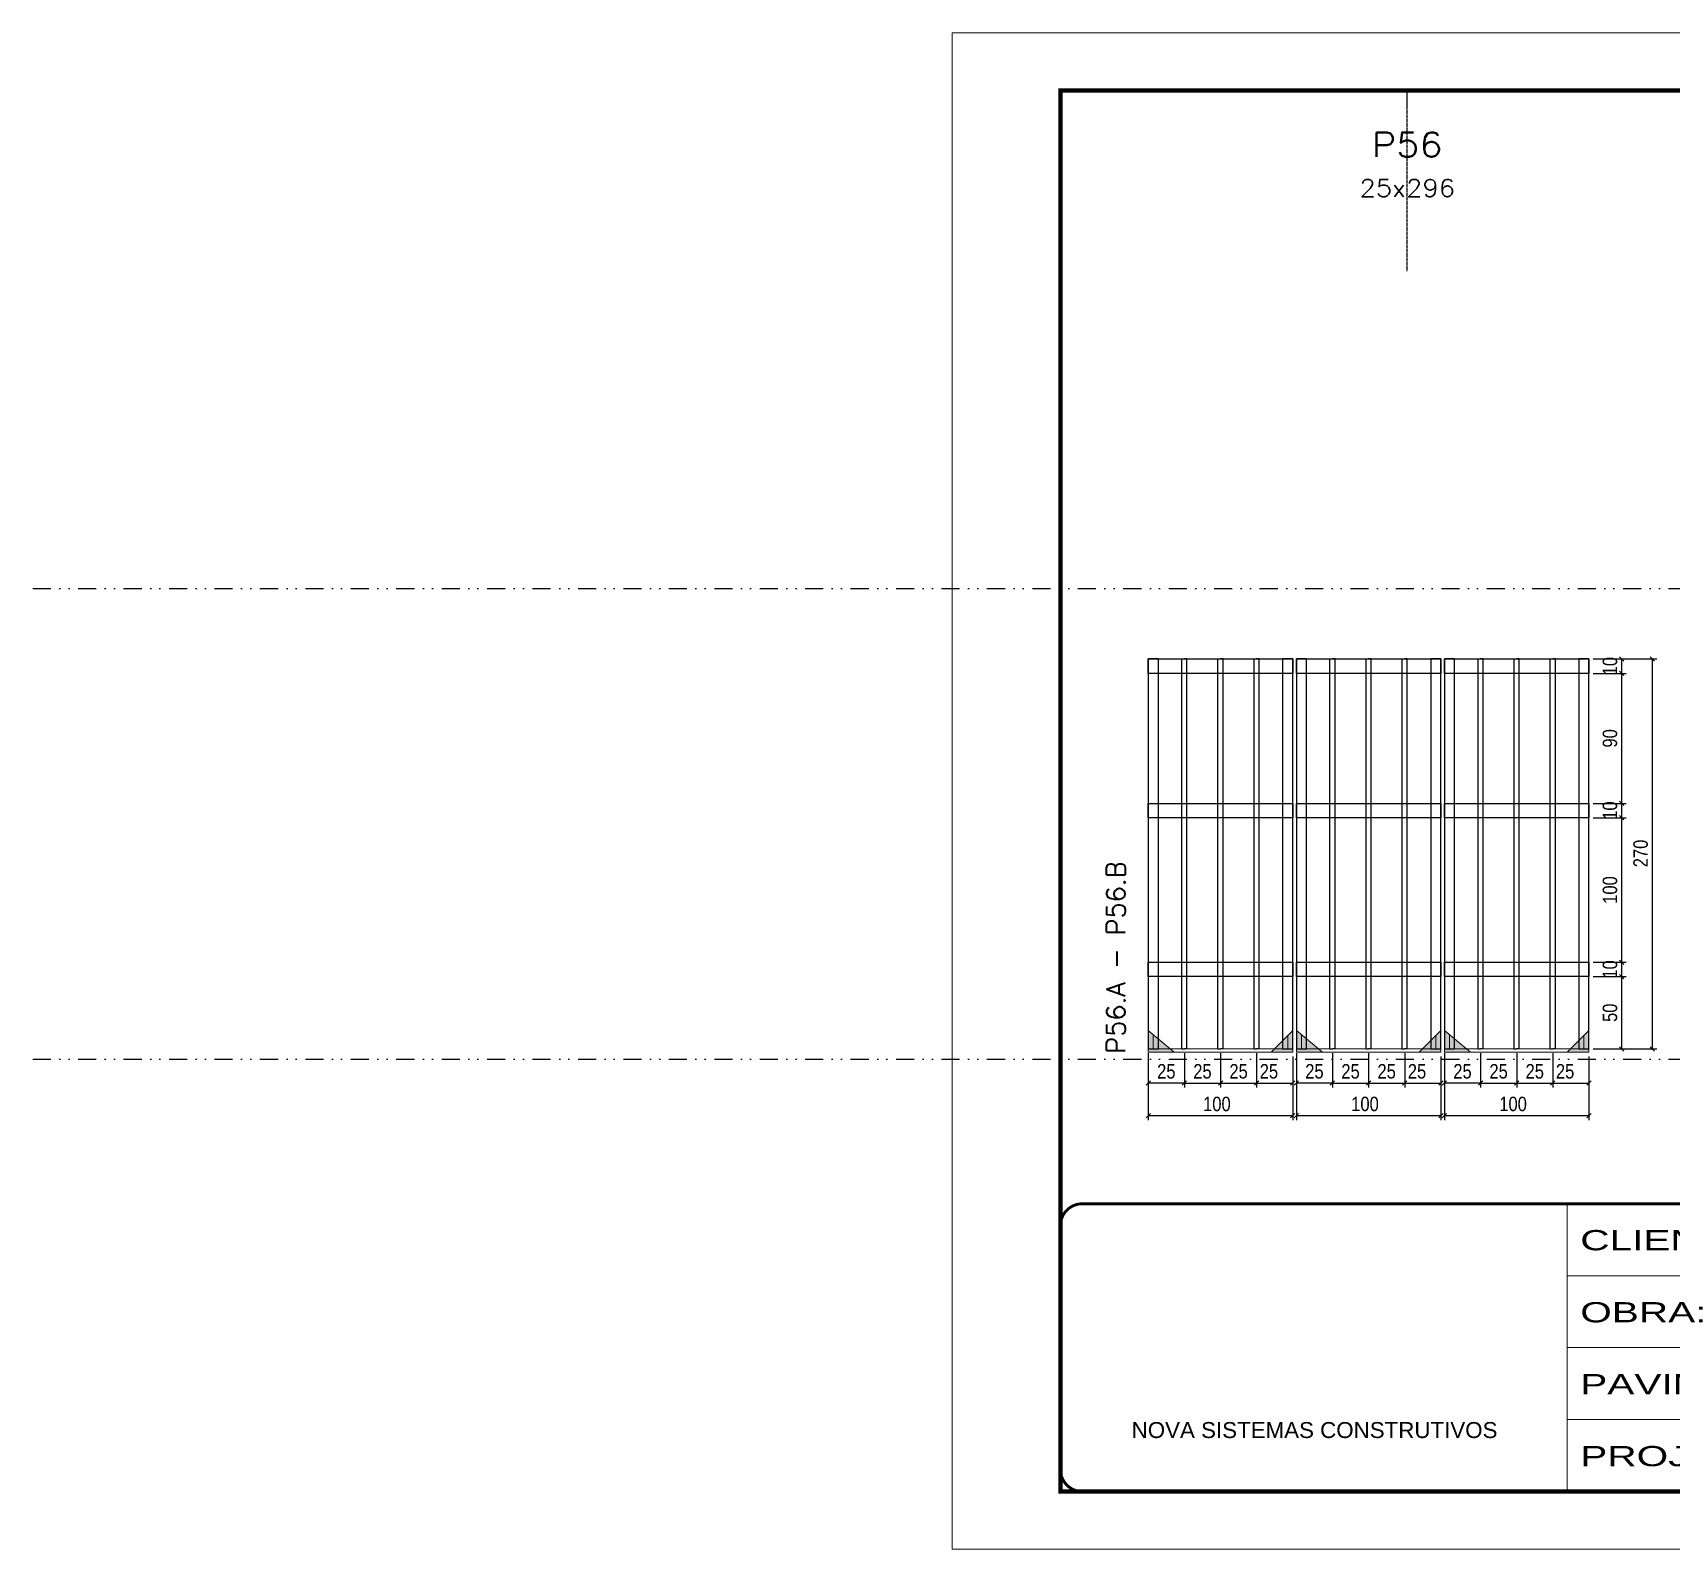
# Model space of a CAD drawing. Header units: millimetres. Extents: x 13777 to 27878, y -21631 to 6985.
# Drawn here: x 13777 to 14911, y -8997 to -7947 of the extents above; entities that cross this region are included whole.
import ezdxf
from ezdxf.enums import TextEntityAlignment as Align

# ---------------------------------------------------------------- set-up
doc = ezdxf.new("R2010")
doc.units = ezdxf.units.MM
for name, pattern in [('CONTINUO', [0]), ('DASHED', [0.75, 0.5, -0.25]), ('DIVIDE2', [0.625, 0.25, -0.125, 0, -0.125, 0, -0.125]), ('HIDDEN', [0.375, 0.25, -0.125])]:
    doc.linetypes.add(name, pattern=pattern)
for name, color, linetype in [('COTA', 241, 'Continuous'), ('Nível', 160, 'Continuous'), ('SARR_2.2x10', 60, 'Continuous'), ('SARR_3.5x7', 81, 'Continuous'), ('SARR_7x7', 40, 'Continuous'), ('Texto de Titulo', 7, 'Continuous'), ('Texto Qtd Sarr', 242, 'Continuous')]:
    doc.layers.add(name, color=color, linetype=linetype)
for name, color, linetype, lineweight in [('Folhas', 255, 'Continuous', 9), ('Madeira', 126, 'Continuous', 18), ('Sarr 2.2x7', 40, 'Continuous', 9), ('SARRAFO DE PRESSAO', 251, 'DASHED', 9), ('Texto Seção', 7, 'Continuous', 15)]:
    doc.layers.add(name, color=color, linetype=linetype, lineweight=lineweight)
doc.styles.add('ARIAL', font='arial.ttf')
doc.styles.add('COTA TECNICA', font='techl___.ttf', dxfattribs={"height": 10})
doc.styles.add('REGUA-120', font='ROMANS.shx', dxfattribs={"height": 15})
doc.styles.add('ROMANS', font='romans.shx')
doc.styles.add('Tecnologia', font='')
doc.styles.get('Tecnologia').set_extended_font_data('Forgotten Futurist')
doc.dimstyles.new('PAINEL', dxfattribs={"dimtxt": 10, "dimasz": 3, "dimexe": 3, "dimexo": 3, "dimgap": 3, "dimtad": 1, "dimdec": 1, "dimzin": 12, "dimdsep": 46, "dimtxsty": 'COTA TECNICA', "dimblk1": 'OBLIQUE', "dimblk2": 'OBLIQUE', "dimsah": 1, "dimcen": 0.9, "dimclrd": 4, "dimclre": 4, "dimclrt": 240, "dimadec": 1, "dimazin": 3, "dimtfac": 1, "dimtdec": 1, "dimtmove": 0, "dimatfit": 3, "dimfxl": 1, "dimtolj": 1, "dimtzin": 12, "dimarcsym": 0})

# ---------------------------------------------------------------- blocks, each defined once
blk = doc.blocks.new('9999999999')
at = {"color": 30, "linetype": 'CONTINUO'}
for p, q in [((98564.6, 34230.2), (98564.6, 34429.4)), ((98564.6, 34379.6), (99584, 34379.6)), ((98564.6, 34329.8), (99488, 34329.8)), ((99584, 34329.8), (99488, 34329.8)), ((99488, 34329.8), (99488, 34230.2)), ((98564.6, 34280), (99488, 34280))]:
    blk.add_line(p, q, dxfattribs=at)
at = {"color": 30, "linetype": 'CONTINUO', "const_width": 2}
blk.add_lwpolyline([(99584, 34230.2), (99584, 34414.4, 0.414214), (99569, 34429.4), (98229, 34429.4, 0.414214), (98214, 34414.4), (98214, 34245.2, 0.414214), (98229, 34230.2), (99584, 34230.2)], format="xyb", dxfattribs=at)
at = {"layer": 'Folhas'}
blk.add_lwpolyline([(98139, 34190.2), (99624, 34190.2), (99624, 35240.2), (98139, 35240.2)], close=True, dxfattribs=at)
at = {"layer": 'Folhas', "color": 30, "const_width": 3}
blk.add_lwpolyline([(98214, 34230.2), (99584, 34230.2), (99584, 35200.2), (98214, 35200.2)], close=True, dxfattribs=at)
at = {"color": 7, "linetype": 'Continuous', "ltscale": 5, "style": 'ARIAL'}
for s, height, p in [('SKR', 15.48, (98837.7, 34393.1)), ('LEAF LOEFGREN', 15.483, (98837.7, 34343.3)), ('4° SUBSOLO', 15.48, (98837.7, 34293.5)), ('NOVA SISTEMAS CONSTRUTIVOS', 11.059, (98263.2, 34267.2)), ('PILARES', 15.48, (98837.7, 34243.7))]:
    blk.add_text(s, height=height, dxfattribs=at).set_placement(p)
at = {"layer": 'Folhas', "color": 7, "style": 'Tecnologia', "width": 1.5}
for s, p in [('CLIENTE:', (98573.7, 34397.2)), ('OBRA:', (98573.7, 34347.3)), ('PAVIMENTO:', (98573.7, 34297.5)), ('PROJETO:', (98573.7, 34247.7))]:
    blk.add_text(s, height=14, dxfattribs=at).set_placement(p)
blk = doc.blocks.new('_Oblique')
at = {"color": 0, "linetype": 'ByBlock', "lineweight": -2}
blk.add_line((-0.5, -0.5), (0.5, 0.5), dxfattribs=at)
blk = doc.blocks.new('*D2195')
at = {"layer": 'COTA', "color": 4, "lineweight": -2, "transparency": 16777216}
for p, q in [((14754.2, -8668.5), (14754.2, -8699.6)), ((14854.2, -8668.5), (14854.2, -8699.6)), ((14854.2, -8696.6), (14754.2, -8696.6))]:
    blk.add_line(p, q, dxfattribs=at)
at = {"layer": 'Defpoints', "color": 0, "transparency": 16777216}
for p in [(14754.2, -8665.5), (14854.2, -8665.5), (14754.2, -8696.6)]:
    blk.add_point(p, dxfattribs=at)
at = {"layer": 'COTA', "color": 4, "lineweight": -2, "transparency": 16777216, "xscale": 3, "yscale": 3, "zscale": 3, "rotation": 180}
blk.add_blockref('_Oblique', (14754.2, -8696.6), dxfattribs=at)
at = {"layer": 'COTA', "color": 4, "lineweight": -2, "transparency": 16777216, "xscale": 3, "yscale": 3, "zscale": 3}
blk.add_blockref('_Oblique', (14854.2, -8696.6), dxfattribs=at)
at = {"layer": 'COTA', "color": 240, "transparency": 16777216, "insert": (14801.7, -8688.5), "char_height": 10, "attachment_point": 5, "style": 'COTA TECNICA'}
blk.add_mtext('\\A1;100', dxfattribs=at)
blk = doc.blocks.new('*D2196')
at = {"layer": 'COTA', "color": 4, "lineweight": -2, "transparency": 16777216}
for p, q in [((14754.2, -8653.3), (14754.2, -8677)), ((14779.2, -8653.3), (14779.2, -8677)), ((14779.2, -8674), (14754.2, -8674))]:
    blk.add_line(p, q, dxfattribs=at)
at = {"layer": 'Defpoints', "color": 0, "transparency": 16777216}
for p in [(14754.2, -8650.3), (14779.2, -8650.3), (14754.2, -8674)]:
    blk.add_point(p, dxfattribs=at)
at = {"layer": 'COTA', "color": 4, "lineweight": -2, "transparency": 16777216, "xscale": 3, "yscale": 3, "zscale": 3, "rotation": 180}
blk.add_blockref('_Oblique', (14754.2, -8674), dxfattribs=at)
at = {"layer": 'COTA', "color": 4, "lineweight": -2, "transparency": 16777216, "xscale": 3, "yscale": 3, "zscale": 3}
blk.add_blockref('_Oblique', (14779.2, -8674), dxfattribs=at)
at = {"layer": 'COTA', "color": 240, "transparency": 16777216, "insert": (14766.7, -8665.9), "char_height": 10, "attachment_point": 5, "style": 'COTA TECNICA'}
blk.add_mtext('\\A1;25', dxfattribs=at)
blk = doc.blocks.new('*D2197')
at = {"layer": 'COTA', "color": 4, "lineweight": -2, "transparency": 16777216}
for p, q in [((14829.2, -8653.3), (14829.2, -8677)), ((14854.2, -8655.5), (14854.2, -8677)), ((14829.2, -8674), (14854.2, -8674))]:
    blk.add_line(p, q, dxfattribs=at)
at = {"layer": 'Defpoints', "color": 0, "transparency": 16777216}
for p in [(14829.2, -8650.3), (14854.2, -8652.5), (14854.2, -8674)]:
    blk.add_point(p, dxfattribs=at)
at = {"layer": 'COTA', "color": 4, "lineweight": -2, "transparency": 16777216, "xscale": 3, "yscale": 3, "zscale": 3, "rotation": 180}
blk.add_blockref('_Oblique', (14829.2, -8674), dxfattribs=at)
at = {"layer": 'COTA', "color": 4, "lineweight": -2, "transparency": 16777216, "xscale": 3, "yscale": 3, "zscale": 3}
blk.add_blockref('_Oblique', (14854.2, -8674), dxfattribs=at)
at = {"layer": 'COTA', "color": 240, "transparency": 16777216, "insert": (14837.7, -8665.9), "char_height": 10, "attachment_point": 5, "style": 'COTA TECNICA'}
blk.add_mtext('\\A1;25', dxfattribs=at)
blk = doc.blocks.new('*D2198')
at = {"layer": 'COTA', "color": 4, "lineweight": -2, "transparency": 16777216}
for p, q in [((14779.2, -8653.3), (14779.2, -8677)), ((14804.2, -8653.3), (14804.2, -8677)), ((14779.2, -8674), (14804.2, -8674))]:
    blk.add_line(p, q, dxfattribs=at)
at = {"layer": 'Defpoints', "color": 0, "transparency": 16777216}
for p in [(14779.2, -8650.3), (14804.2, -8650.3), (14804.2, -8674)]:
    blk.add_point(p, dxfattribs=at)
at = {"layer": 'COTA', "color": 4, "lineweight": -2, "transparency": 16777216, "xscale": 3, "yscale": 3, "zscale": 3, "rotation": 180}
blk.add_blockref('_Oblique', (14779.2, -8674), dxfattribs=at)
at = {"layer": 'COTA', "color": 4, "lineweight": -2, "transparency": 16777216, "xscale": 3, "yscale": 3, "zscale": 3}
blk.add_blockref('_Oblique', (14804.2, -8674), dxfattribs=at)
at = {"layer": 'COTA', "color": 240, "transparency": 16777216, "insert": (14791.7, -8665.9), "char_height": 10, "attachment_point": 5, "style": 'COTA TECNICA'}
blk.add_mtext('\\A1;25', dxfattribs=at)
blk = doc.blocks.new('*D2199')
at = {"layer": 'COTA', "color": 4, "lineweight": -2, "transparency": 16777216}
for p, q in [((14857.2, -8600.3), (14879.9, -8600.3)), ((14876.9, -8650.3), (14876.9, -8600.3)), ((14857.2, -8650.3), (14879.9, -8650.3))]:
    blk.add_line(p, q, dxfattribs=at)
at = {"layer": 'Defpoints', "color": 0, "transparency": 16777216}
for p in [(14854.2, -8600.3), (14876.9, -8600.3), (14854.2, -8650.3)]:
    blk.add_point(p, dxfattribs=at)
at = {"layer": 'COTA', "color": 4, "lineweight": -2, "transparency": 16777216, "xscale": 3, "yscale": 3, "zscale": 3}
for p, rotation in [((14876.9, -8600.3), 90), ((14876.9, -8650.3), 270)]:
    blk.add_blockref('_Oblique', p, dxfattribs=dict(at, rotation=rotation))
at = {"layer": 'COTA', "color": 240, "transparency": 16777216, "insert": (14868.8, -8625.3), "char_height": 10, "attachment_point": 5, "rotation": 90, "style": 'COTA TECNICA'}
blk.add_mtext('\\A1;50', dxfattribs=at)
blk = doc.blocks.new('*D2200')
at = {"layer": 'COTA', "color": 4, "lineweight": -2, "transparency": 16777216}
for p, q in [((14804.2, -8653.3), (14804.2, -8677)), ((14829.2, -8653.3), (14829.2, -8677)), ((14804.2, -8674), (14829.2, -8674))]:
    blk.add_line(p, q, dxfattribs=at)
at = {"layer": 'Defpoints', "color": 0, "transparency": 16777216}
for p in [(14804.2, -8650.3), (14829.2, -8650.3), (14829.2, -8674)]:
    blk.add_point(p, dxfattribs=at)
at = {"layer": 'COTA', "color": 4, "lineweight": -2, "transparency": 16777216, "xscale": 3, "yscale": 3, "zscale": 3, "rotation": 180}
blk.add_blockref('_Oblique', (14804.2, -8674), dxfattribs=at)
at = {"layer": 'COTA', "color": 4, "lineweight": -2, "transparency": 16777216, "xscale": 3, "yscale": 3, "zscale": 3}
blk.add_blockref('_Oblique', (14829.2, -8674), dxfattribs=at)
at = {"layer": 'COTA', "color": 240, "transparency": 16777216, "insert": (14816.7, -8665.9), "char_height": 10, "attachment_point": 5, "style": 'COTA TECNICA'}
blk.add_mtext('\\A1;25', dxfattribs=at)
blk = doc.blocks.new('*D2201')
at = {"layer": 'COTA', "color": 4, "lineweight": -2, "transparency": 16777216}
for p, q in [((14857.2, -8590.3), (14879.9, -8590.3)), ((14876.9, -8600.3), (14876.9, -8590.3)), ((14857.2, -8600.3), (14879.9, -8600.3))]:
    blk.add_line(p, q, dxfattribs=at)
at = {"layer": 'Defpoints', "color": 0, "transparency": 16777216}
for p in [(14854.2, -8590.3), (14876.9, -8590.3), (14854.2, -8600.3)]:
    blk.add_point(p, dxfattribs=at)
at = {"layer": 'COTA', "color": 4, "lineweight": -2, "transparency": 16777216, "xscale": 3, "yscale": 3, "zscale": 3}
for p, rotation in [((14876.9, -8590.3), 90), ((14876.9, -8600.3), 270)]:
    blk.add_blockref('_Oblique', p, dxfattribs=dict(at, rotation=rotation))
at = {"layer": 'COTA', "color": 240, "transparency": 16777216, "insert": (14868.8, -8595.3), "char_height": 10, "attachment_point": 5, "rotation": 90, "style": 'COTA TECNICA'}
blk.add_mtext('\\A1;10', dxfattribs=at)
blk = doc.blocks.new('*D2202')
at = {"layer": 'COTA', "color": 4, "lineweight": -2, "transparency": 16777216}
for p, q in [((14857.2, -8490.3), (14879.9, -8490.3)), ((14876.9, -8590.3), (14876.9, -8490.3)), ((14857.2, -8590.3), (14879.9, -8590.3))]:
    blk.add_line(p, q, dxfattribs=at)
at = {"layer": 'Defpoints', "color": 0, "transparency": 16777216}
for p in [(14854.2, -8490.3), (14876.9, -8490.3), (14854.2, -8590.3)]:
    blk.add_point(p, dxfattribs=at)
at = {"layer": 'COTA', "color": 4, "lineweight": -2, "transparency": 16777216, "xscale": 3, "yscale": 3, "zscale": 3}
for p, rotation in [((14876.9, -8490.3), 90), ((14876.9, -8590.3), 270)]:
    blk.add_blockref('_Oblique', p, dxfattribs=dict(at, rotation=rotation))
at = {"layer": 'COTA', "color": 240, "transparency": 16777216, "insert": (14868.8, -8540.3), "char_height": 10, "attachment_point": 5, "rotation": 90, "style": 'COTA TECNICA'}
blk.add_mtext('\\A1;100', dxfattribs=at)
blk = doc.blocks.new('*D2203')
at = {"layer": 'COTA', "color": 4, "lineweight": -2, "transparency": 16777216}
for p, q in [((14857.2, -8480.3), (14879.9, -8480.3)), ((14876.9, -8490.3), (14876.9, -8480.3)), ((14857.2, -8490.3), (14879.9, -8490.3))]:
    blk.add_line(p, q, dxfattribs=at)
at = {"layer": 'Defpoints', "color": 0, "transparency": 16777216}
for p in [(14854.2, -8480.3), (14876.9, -8480.3), (14854.2, -8490.3)]:
    blk.add_point(p, dxfattribs=at)
at = {"layer": 'COTA', "color": 4, "lineweight": -2, "transparency": 16777216, "xscale": 3, "yscale": 3, "zscale": 3}
for p, rotation in [((14876.9, -8480.3), 90), ((14876.9, -8490.3), 270)]:
    blk.add_blockref('_Oblique', p, dxfattribs=dict(at, rotation=rotation))
at = {"layer": 'COTA', "color": 240, "transparency": 16777216, "insert": (14868.8, -8485.3), "char_height": 10, "attachment_point": 5, "rotation": 90, "style": 'COTA TECNICA'}
blk.add_mtext('\\A1;10', dxfattribs=at)
blk = doc.blocks.new('*D2204')
at = {"layer": 'COTA', "color": 4, "lineweight": -2, "transparency": 16777216}
for p, q in [((14857.2, -8390.3), (14879.9, -8390.3)), ((14876.9, -8480.3), (14876.9, -8390.3)), ((14857.2, -8480.3), (14879.9, -8480.3))]:
    blk.add_line(p, q, dxfattribs=at)
at = {"layer": 'Defpoints', "color": 0, "transparency": 16777216}
for p in [(14854.2, -8390.3), (14876.9, -8390.3), (14854.2, -8480.3)]:
    blk.add_point(p, dxfattribs=at)
at = {"layer": 'COTA', "color": 4, "lineweight": -2, "transparency": 16777216, "xscale": 3, "yscale": 3, "zscale": 3}
for p, rotation in [((14876.9, -8390.3), 90), ((14876.9, -8480.3), 270)]:
    blk.add_blockref('_Oblique', p, dxfattribs=dict(at, rotation=rotation))
at = {"layer": 'COTA', "color": 240, "transparency": 16777216, "insert": (14868.8, -8435.3), "char_height": 10, "attachment_point": 5, "rotation": 90, "style": 'COTA TECNICA'}
blk.add_mtext('\\A1;90', dxfattribs=at)
blk = doc.blocks.new('*D2205')
at = {"layer": 'COTA', "color": 4, "lineweight": -2, "transparency": 16777216}
for p, q in [((14857.2, -8380.3), (14879.9, -8380.3)), ((14876.9, -8390.3), (14876.9, -8380.3)), ((14857.2, -8390.3), (14879.9, -8390.3))]:
    blk.add_line(p, q, dxfattribs=at)
at = {"layer": 'Defpoints', "color": 0, "transparency": 16777216}
for p in [(14854.2, -8380.3), (14876.9, -8380.3), (14854.2, -8390.3)]:
    blk.add_point(p, dxfattribs=at)
at = {"layer": 'COTA', "color": 4, "lineweight": -2, "transparency": 16777216, "xscale": 3, "yscale": 3, "zscale": 3}
for p, rotation in [((14876.9, -8380.3), 90), ((14876.9, -8390.3), 270)]:
    blk.add_blockref('_Oblique', p, dxfattribs=dict(at, rotation=rotation))
at = {"layer": 'COTA', "color": 240, "transparency": 16777216, "insert": (14868.8, -8385.3), "char_height": 10, "attachment_point": 5, "rotation": 90, "style": 'COTA TECNICA'}
blk.add_mtext('\\A1;10', dxfattribs=at)
blk = doc.blocks.new('*D2206')
at = {"layer": 'COTA', "color": 4, "lineweight": -2, "transparency": 16777216}
for p, q in [((14857.2, -8380.3), (14901.1, -8380.3)), ((14898.1, -8650.3), (14898.1, -8380.3)), ((14857.2, -8650.3), (14901.1, -8650.3))]:
    blk.add_line(p, q, dxfattribs=at)
at = {"layer": 'Defpoints', "color": 0, "transparency": 16777216}
for p in [(14854.2, -8380.3), (14898.1, -8380.3), (14854.2, -8650.3)]:
    blk.add_point(p, dxfattribs=at)
at = {"layer": 'COTA', "color": 4, "lineweight": -2, "transparency": 16777216, "xscale": 3, "yscale": 3, "zscale": 3}
for p, rotation in [((14898.1, -8380.3), 90), ((14898.1, -8650.3), 270)]:
    blk.add_blockref('_Oblique', p, dxfattribs=dict(at, rotation=rotation))
at = {"layer": 'COTA', "color": 240, "transparency": 16777216, "insert": (14890, -8515), "char_height": 10, "attachment_point": 5, "rotation": 90, "style": 'COTA TECNICA'}
blk.add_mtext('\\A1;270', dxfattribs=at)
blk = doc.blocks.new('*D2207')
at = {"layer": 'COTA', "color": 4, "lineweight": -2, "transparency": 16777216}
for p, q in [((14651.7, -8668.5), (14651.7, -8699.6)), ((14751.7, -8668.5), (14751.7, -8699.6)), ((14751.7, -8696.6), (14651.7, -8696.6))]:
    blk.add_line(p, q, dxfattribs=at)
at = {"layer": 'Defpoints', "color": 0, "transparency": 16777216}
for p in [(14651.7, -8665.5), (14751.7, -8665.5), (14651.7, -8696.6)]:
    blk.add_point(p, dxfattribs=at)
at = {"layer": 'COTA', "color": 4, "lineweight": -2, "transparency": 16777216, "xscale": 3, "yscale": 3, "zscale": 3, "rotation": 180}
blk.add_blockref('_Oblique', (14651.7, -8696.6), dxfattribs=at)
at = {"layer": 'COTA', "color": 4, "lineweight": -2, "transparency": 16777216, "xscale": 3, "yscale": 3, "zscale": 3}
blk.add_blockref('_Oblique', (14751.7, -8696.6), dxfattribs=at)
at = {"layer": 'COTA', "color": 240, "transparency": 16777216, "insert": (14699.2, -8688.5), "char_height": 10, "attachment_point": 5, "style": 'COTA TECNICA'}
blk.add_mtext('\\A1;100', dxfattribs=at)
blk = doc.blocks.new('*D2208')
at = {"layer": 'COTA', "color": 4, "lineweight": -2, "transparency": 16777216}
for p, q in [((14651.7, -8653.3), (14651.7, -8677)), ((14676.7, -8653.3), (14676.7, -8677)), ((14676.7, -8674), (14651.7, -8674))]:
    blk.add_line(p, q, dxfattribs=at)
at = {"layer": 'Defpoints', "color": 0, "transparency": 16777216}
for p in [(14651.7, -8650.3), (14676.7, -8650.3), (14651.7, -8674)]:
    blk.add_point(p, dxfattribs=at)
at = {"layer": 'COTA', "color": 4, "lineweight": -2, "transparency": 16777216, "xscale": 3, "yscale": 3, "zscale": 3, "rotation": 180}
blk.add_blockref('_Oblique', (14651.7, -8674), dxfattribs=at)
at = {"layer": 'COTA', "color": 4, "lineweight": -2, "transparency": 16777216, "xscale": 3, "yscale": 3, "zscale": 3}
blk.add_blockref('_Oblique', (14676.7, -8674), dxfattribs=at)
at = {"layer": 'COTA', "color": 240, "transparency": 16777216, "insert": (14664.2, -8665.9), "char_height": 10, "attachment_point": 5, "style": 'COTA TECNICA'}
blk.add_mtext('\\A1;25', dxfattribs=at)
blk = doc.blocks.new('*D2209')
at = {"layer": 'COTA', "color": 4, "lineweight": -2, "transparency": 16777216}
for p, q in [((14726.7, -8653.3), (14726.7, -8677)), ((14751.7, -8655.5), (14751.7, -8677)), ((14726.7, -8674), (14751.7, -8674))]:
    blk.add_line(p, q, dxfattribs=at)
at = {"layer": 'Defpoints', "color": 0, "transparency": 16777216}
for p in [(14726.7, -8650.3), (14751.7, -8652.5), (14751.7, -8674)]:
    blk.add_point(p, dxfattribs=at)
at = {"layer": 'COTA', "color": 4, "lineweight": -2, "transparency": 16777216, "xscale": 3, "yscale": 3, "zscale": 3, "rotation": 180}
blk.add_blockref('_Oblique', (14726.7, -8674), dxfattribs=at)
at = {"layer": 'COTA', "color": 4, "lineweight": -2, "transparency": 16777216, "xscale": 3, "yscale": 3, "zscale": 3}
blk.add_blockref('_Oblique', (14751.7, -8674), dxfattribs=at)
at = {"layer": 'COTA', "color": 240, "transparency": 16777216, "insert": (14735.2, -8665.9), "char_height": 10, "attachment_point": 5, "style": 'COTA TECNICA'}
blk.add_mtext('\\A1;25', dxfattribs=at)
blk = doc.blocks.new('*D2210')
at = {"layer": 'COTA', "color": 4, "lineweight": -2, "transparency": 16777216}
for p, q in [((14676.7, -8653.3), (14676.7, -8677)), ((14701.7, -8653.3), (14701.7, -8677)), ((14676.7, -8674), (14701.7, -8674))]:
    blk.add_line(p, q, dxfattribs=at)
at = {"layer": 'Defpoints', "color": 0, "transparency": 16777216}
for p in [(14676.7, -8650.3), (14701.7, -8650.3), (14701.7, -8674)]:
    blk.add_point(p, dxfattribs=at)
at = {"layer": 'COTA', "color": 4, "lineweight": -2, "transparency": 16777216, "xscale": 3, "yscale": 3, "zscale": 3, "rotation": 180}
blk.add_blockref('_Oblique', (14676.7, -8674), dxfattribs=at)
at = {"layer": 'COTA', "color": 4, "lineweight": -2, "transparency": 16777216, "xscale": 3, "yscale": 3, "zscale": 3}
blk.add_blockref('_Oblique', (14701.7, -8674), dxfattribs=at)
at = {"layer": 'COTA', "color": 240, "transparency": 16777216, "insert": (14689.2, -8665.9), "char_height": 10, "attachment_point": 5, "style": 'COTA TECNICA'}
blk.add_mtext('\\A1;25', dxfattribs=at)
blk = doc.blocks.new('*D2211')
at = {"layer": 'COTA', "color": 4, "lineweight": -2, "transparency": 16777216}
for p, q in [((14701.7, -8653.3), (14701.7, -8677)), ((14726.7, -8653.3), (14726.7, -8677)), ((14701.7, -8674), (14726.7, -8674))]:
    blk.add_line(p, q, dxfattribs=at)
at = {"layer": 'Defpoints', "color": 0, "transparency": 16777216}
for p in [(14701.7, -8650.3), (14726.7, -8650.3), (14726.7, -8674)]:
    blk.add_point(p, dxfattribs=at)
at = {"layer": 'COTA', "color": 4, "lineweight": -2, "transparency": 16777216, "xscale": 3, "yscale": 3, "zscale": 3, "rotation": 180}
blk.add_blockref('_Oblique', (14701.7, -8674), dxfattribs=at)
at = {"layer": 'COTA', "color": 4, "lineweight": -2, "transparency": 16777216, "xscale": 3, "yscale": 3, "zscale": 3}
blk.add_blockref('_Oblique', (14726.7, -8674), dxfattribs=at)
at = {"layer": 'COTA', "color": 240, "transparency": 16777216, "insert": (14714.2, -8665.9), "char_height": 10, "attachment_point": 5, "style": 'COTA TECNICA'}
blk.add_mtext('\\A1;25', dxfattribs=at)
blk = doc.blocks.new('*D2212')
at = {"layer": 'COTA', "color": 4, "lineweight": -2, "transparency": 16777216}
for p, q in [((14549.2, -8668.5), (14549.2, -8699.6)), ((14649.2, -8668.5), (14649.2, -8699.6)), ((14649.2, -8696.6), (14549.2, -8696.6))]:
    blk.add_line(p, q, dxfattribs=at)
at = {"layer": 'Defpoints', "color": 0, "transparency": 16777216}
for p in [(14549.2, -8665.5), (14649.2, -8665.5), (14549.2, -8696.6)]:
    blk.add_point(p, dxfattribs=at)
at = {"layer": 'COTA', "color": 4, "lineweight": -2, "transparency": 16777216, "xscale": 3, "yscale": 3, "zscale": 3, "rotation": 180}
blk.add_blockref('_Oblique', (14549.2, -8696.6), dxfattribs=at)
at = {"layer": 'COTA', "color": 4, "lineweight": -2, "transparency": 16777216, "xscale": 3, "yscale": 3, "zscale": 3}
blk.add_blockref('_Oblique', (14649.2, -8696.6), dxfattribs=at)
at = {"layer": 'COTA', "color": 240, "transparency": 16777216, "insert": (14596.7, -8688.5), "char_height": 10, "attachment_point": 5, "style": 'COTA TECNICA'}
blk.add_mtext('\\A1;100', dxfattribs=at)
blk = doc.blocks.new('*D2213')
at = {"layer": 'COTA', "color": 4, "lineweight": -2, "transparency": 16777216}
for p, q in [((14549.2, -8653.3), (14549.2, -8677)), ((14574.2, -8653.3), (14574.2, -8677)), ((14574.2, -8674), (14549.2, -8674))]:
    blk.add_line(p, q, dxfattribs=at)
at = {"layer": 'Defpoints', "color": 0, "transparency": 16777216}
for p in [(14549.2, -8650.3), (14574.2, -8650.3), (14549.2, -8674)]:
    blk.add_point(p, dxfattribs=at)
at = {"layer": 'COTA', "color": 4, "lineweight": -2, "transparency": 16777216, "xscale": 3, "yscale": 3, "zscale": 3, "rotation": 180}
blk.add_blockref('_Oblique', (14549.2, -8674), dxfattribs=at)
at = {"layer": 'COTA', "color": 4, "lineweight": -2, "transparency": 16777216, "xscale": 3, "yscale": 3, "zscale": 3}
blk.add_blockref('_Oblique', (14574.2, -8674), dxfattribs=at)
at = {"layer": 'COTA', "color": 240, "transparency": 16777216, "insert": (14561.7, -8665.9), "char_height": 10, "attachment_point": 5, "style": 'COTA TECNICA'}
blk.add_mtext('\\A1;25', dxfattribs=at)
blk = doc.blocks.new('*D2214')
at = {"layer": 'COTA', "color": 4, "lineweight": -2, "transparency": 16777216}
for p, q in [((14624.2, -8653.3), (14624.2, -8677)), ((14649.2, -8655.5), (14649.2, -8677)), ((14624.2, -8674), (14649.2, -8674))]:
    blk.add_line(p, q, dxfattribs=at)
at = {"layer": 'Defpoints', "color": 0, "transparency": 16777216}
for p in [(14624.2, -8650.3), (14649.2, -8652.5), (14649.2, -8674)]:
    blk.add_point(p, dxfattribs=at)
at = {"layer": 'COTA', "color": 4, "lineweight": -2, "transparency": 16777216, "xscale": 3, "yscale": 3, "zscale": 3, "rotation": 180}
blk.add_blockref('_Oblique', (14624.2, -8674), dxfattribs=at)
at = {"layer": 'COTA', "color": 4, "lineweight": -2, "transparency": 16777216, "xscale": 3, "yscale": 3, "zscale": 3}
blk.add_blockref('_Oblique', (14649.2, -8674), dxfattribs=at)
at = {"layer": 'COTA', "color": 240, "transparency": 16777216, "insert": (14632.7, -8665.9), "char_height": 10, "attachment_point": 5, "style": 'COTA TECNICA'}
blk.add_mtext('\\A1;25', dxfattribs=at)
blk = doc.blocks.new('*D2215')
at = {"layer": 'COTA', "color": 4, "lineweight": -2, "transparency": 16777216}
for p, q in [((14574.2, -8653.3), (14574.2, -8677)), ((14599.2, -8653.3), (14599.2, -8677)), ((14574.2, -8674), (14599.2, -8674))]:
    blk.add_line(p, q, dxfattribs=at)
at = {"layer": 'Defpoints', "color": 0, "transparency": 16777216}
for p in [(14574.2, -8650.3), (14599.2, -8650.3), (14599.2, -8674)]:
    blk.add_point(p, dxfattribs=at)
at = {"layer": 'COTA', "color": 4, "lineweight": -2, "transparency": 16777216, "xscale": 3, "yscale": 3, "zscale": 3, "rotation": 180}
blk.add_blockref('_Oblique', (14574.2, -8674), dxfattribs=at)
at = {"layer": 'COTA', "color": 4, "lineweight": -2, "transparency": 16777216, "xscale": 3, "yscale": 3, "zscale": 3}
blk.add_blockref('_Oblique', (14599.2, -8674), dxfattribs=at)
at = {"layer": 'COTA', "color": 240, "transparency": 16777216, "insert": (14586.7, -8665.9), "char_height": 10, "attachment_point": 5, "style": 'COTA TECNICA'}
blk.add_mtext('\\A1;25', dxfattribs=at)
blk = doc.blocks.new('*D2216')
at = {"layer": 'COTA', "color": 4, "lineweight": -2, "transparency": 16777216}
for p, q in [((14599.2, -8653.3), (14599.2, -8677)), ((14624.2, -8653.3), (14624.2, -8677)), ((14599.2, -8674), (14624.2, -8674))]:
    blk.add_line(p, q, dxfattribs=at)
at = {"layer": 'Defpoints', "color": 0, "transparency": 16777216}
for p in [(14599.2, -8650.3), (14624.2, -8650.3), (14624.2, -8674)]:
    blk.add_point(p, dxfattribs=at)
at = {"layer": 'COTA', "color": 4, "lineweight": -2, "transparency": 16777216, "xscale": 3, "yscale": 3, "zscale": 3, "rotation": 180}
blk.add_blockref('_Oblique', (14599.2, -8674), dxfattribs=at)
at = {"layer": 'COTA', "color": 4, "lineweight": -2, "transparency": 16777216, "xscale": 3, "yscale": 3, "zscale": 3}
blk.add_blockref('_Oblique', (14624.2, -8674), dxfattribs=at)
at = {"layer": 'COTA', "color": 240, "transparency": 16777216, "insert": (14611.7, -8665.9), "char_height": 10, "attachment_point": 5, "style": 'COTA TECNICA'}
blk.add_mtext('\\A1;25', dxfattribs=at)
blk = doc.blocks.new('titulo1')
at = {"layer": 'Defpoints', "color": 252, "linetype": 'HIDDEN', "ltscale": 2}
blk.add_line((0, 0), (0, 125), dxfattribs=at)
at = {"layer": 'Defpoints', "style": 'ROMANS', "oblique": 15}
blk.add_attdef('FOLHA', text='', height=10, dxfattribs=at).set_placement((0, 15.6), align=Align.MIDDLE_CENTER)
at = {"layer": 'Texto Qtd Sarr', "color": 3, "style": 'ROMANS', "oblique": 15}
for tag, height, p in [('TITULO', 17, (0, 71.4)), ('SEÇÃO', 12, (0, 41.5))]:
    blk.add_attdef(tag, text='', height=height, dxfattribs=at).set_placement(p, align=Align.MIDDLE_CENTER)

msp = doc.modelspace()

# ---------------------------------------------------------------- hatches: boundary and pattern name
at = {"layer": 'Madeira'}
h = msp.add_hatch(color=252, dxfattribs=at)
h.dxf.hatch_style = 2
h.paths.add_polyline_path([(14549.2, -8637.47), (14549.2, -8652.47), (14567.2, -8652.47)])
h = msp.add_hatch(color=252, dxfattribs=at)
h.dxf.hatch_style = 2
h.paths.add_polyline_path([(14649.2, -8637.47), (14649.2, -8652.47), (14634.2, -8652.47)])
h = msp.add_hatch(color=252, dxfattribs=at)
h.dxf.hatch_style = 2
h.paths.add_polyline_path([(14651.7, -8637.47), (14651.7, -8652.47), (14669.7, -8652.47)])
h = msp.add_hatch(color=252, dxfattribs=at)
h.dxf.hatch_style = 2
h.paths.add_polyline_path([(14751.7, -8637.47), (14751.7, -8652.47), (14736.7, -8652.47)])
h = msp.add_hatch(color=252, dxfattribs=at)
h.dxf.hatch_style = 2
h.paths.add_polyline_path([(14754.2, -8637.47), (14754.2, -8652.47), (14772.2, -8652.47)])
h = msp.add_hatch(color=252, dxfattribs=at)
h.dxf.hatch_style = 2
h.paths.add_polyline_path([(14854.2, -8637.47), (14854.2, -8652.47), (14839.2, -8652.47)])

# ---------------------------------------------------------------- linework, layer by layer
at = {"layer": 'Madeira', "color": 1, "linetype": 'HIDDEN'}
for p, q in [((14552.7, -8640.97), (14552.7, -8650.27)), ((14552.7, -8640.97), (14552.7, -8650.27)), ((14645.7, -8640.97), (14645.7, -8650.27)), ((14645.7, -8640.97), (14645.7, -8650.27)), ((14655.2, -8640.97), (14655.2, -8650.27)), ((14655.2, -8640.97), (14655.2, -8650.27)), ((14748.2, -8640.97), (14748.2, -8650.27)), ((14748.2, -8640.97), (14748.2, -8650.27)), ((14757.7, -8640.97), (14757.7, -8650.27)), ((14757.7, -8640.97), (14757.7, -8650.27)), ((14850.7, -8640.97), (14850.7, -8650.27)), ((14850.7, -8640.97), (14850.7, -8650.27)), ((14559.04, -8650.27), (14549.2, -8650.27)), ((14559.04, -8650.27), (14549.2, -8650.27)), ((14565, -8650.27), (14549.2, -8650.27)), ((14556.2, -8644.47), (14556.2, -8650.27)), ((14636.4, -8650.27), (14649.2, -8650.27)), ((14639.37, -8650.27), (14649.2, -8650.27)), ((14639.37, -8650.27), (14649.2, -8650.27)), ((14661.54, -8650.27), (14651.7, -8650.27)), ((14661.54, -8650.27), (14651.7, -8650.27)), ((14667.5, -8650.27), (14651.7, -8650.27)), ((14658.7, -8644.47), (14658.7, -8650.27)), ((14738.9, -8650.27), (14751.7, -8650.27)), ((14741.87, -8650.27), (14751.7, -8650.27)), ((14741.87, -8650.27), (14751.7, -8650.27)), ((14764.04, -8650.27), (14754.2, -8650.27)), ((14764.04, -8650.27), (14754.2, -8650.27)), ((14770, -8650.27), (14754.2, -8650.27)), ((14761.2, -8644.47), (14761.2, -8650.27)), ((14841.4, -8650.27), (14854.2, -8650.27)), ((14844.37, -8650.27), (14854.2, -8650.27)), ((14844.37, -8650.27), (14854.2, -8650.27))]:
    msp.add_line(p, q, dxfattribs=at)
at = {"layer": 'Madeira'}
for p, q in [((14549.2, -8650.27), (14549.2, -8652.47)), ((14549.2, -8650.27), (14549.2, -8652.47)), ((14549.2, -8650.27), (14549.2, -8652.47)), ((14651.7, -8650.27), (14651.7, -8652.47)), ((14651.7, -8650.27), (14651.7, -8652.47)), ((14651.7, -8650.27), (14651.7, -8652.47)), ((14754.2, -8650.27), (14754.2, -8652.47)), ((14754.2, -8650.27), (14754.2, -8652.47)), ((14754.2, -8650.27), (14754.2, -8652.47))]:
    msp.add_line(p, q, dxfattribs=at)
at = {"layer": 'Madeira', "color": 0}
for points in [[(14549.2, -8637.47), (14549.2, -8652.47), (14567.2, -8652.47), (14549.2, -8637.47)], [(14649.2, -8637.47), (14649.2, -8652.47), (14634.2, -8652.47), (14649.2, -8637.47)], [(14651.7, -8637.47), (14651.7, -8652.47), (14669.7, -8652.47), (14651.7, -8637.47)], [(14751.7, -8637.47), (14751.7, -8652.47), (14736.7, -8652.47), (14751.7, -8637.47)], [(14754.2, -8637.47), (14754.2, -8652.47), (14772.2, -8652.47), (14754.2, -8637.47)], [(14854.2, -8637.47), (14854.2, -8652.47), (14839.2, -8652.47), (14854.2, -8637.47)]]:
    msp.add_lwpolyline(points, dxfattribs=at)
at = {"layer": 'Nível', "color": 4, "linetype": 'DIVIDE2', "ltscale": 50}
for p, q in [((13777.11, -8331.47), (21531.15, -8331.47)), ((13777.11, -8657.47), (21531.15, -8657.47))]:
    msp.add_line(p, q, dxfattribs=at)
at = {"layer": 'Sarr 2.2x7'}
for points in [[(14649.2, -8650.27), (14549.2, -8650.27), (14549.2, -8652.47), (14649.2, -8652.47)], [(14751.7, -8650.27), (14651.7, -8650.27), (14651.7, -8652.47), (14751.7, -8652.47)], [(14854.2, -8650.27), (14754.2, -8650.27), (14754.2, -8652.47), (14854.2, -8652.47)]]:
    msp.add_lwpolyline(points, close=True, dxfattribs=at)
at = {"layer": 'SARR_2.2x10'}
for points in [[(14549.2, -8380.3), (14649.2, -8380.3), (14649.2, -8390.3), (14549.2, -8390.3)], [(14651.7, -8380.3), (14751.7, -8380.3), (14751.7, -8390.3), (14651.7, -8390.3)], [(14754.2, -8380.3), (14854.2, -8380.3), (14854.2, -8390.3), (14754.2, -8390.3)], [(14549.2, -8480.3), (14649.2, -8480.3), (14649.2, -8490.3), (14549.2, -8490.3)], [(14651.7, -8480.3), (14751.7, -8480.3), (14751.7, -8490.3), (14651.7, -8490.3)], [(14754.2, -8480.3), (14854.2, -8480.3), (14854.2, -8490.3), (14754.2, -8490.3)], [(14549.2, -8590.3), (14649.2, -8590.3), (14649.2, -8600.3), (14549.2, -8600.3)], [(14651.7, -8590.3), (14751.7, -8590.3), (14751.7, -8600.3), (14651.7, -8600.3)], [(14754.2, -8590.3), (14854.2, -8590.3), (14854.2, -8600.3), (14754.2, -8600.3)]]:
    msp.add_lwpolyline(points, close=True, dxfattribs=at)
at = {"layer": 'SARR_3.5x7'}
for p, q in [((14572.45, -8650.27), (14572.45, -8380.3)), ((14572.45, -8380.3), (14574.2, -8380.3)), ((14575.95, -8380.3), (14574.2, -8380.3)), ((14575.95, -8650.27), (14575.95, -8380.3)), ((14597.45, -8650.27), (14597.45, -8380.3)), ((14597.45, -8380.3), (14599.2, -8380.3)), ((14600.95, -8380.3), (14599.2, -8380.3)), ((14600.95, -8650.27), (14600.95, -8380.3)), ((14622.45, -8650.27), (14622.45, -8380.3)), ((14622.45, -8380.3), (14624.2, -8380.3)), ((14625.95, -8380.3), (14624.2, -8380.3)), ((14625.95, -8650.27), (14625.95, -8380.3)), ((14674.95, -8650.27), (14674.95, -8380.3)), ((14674.95, -8380.3), (14676.7, -8380.3)), ((14678.45, -8380.3), (14676.7, -8380.3)), ((14678.45, -8650.27), (14678.45, -8380.3)), ((14699.95, -8650.27), (14699.95, -8380.3)), ((14699.95, -8380.3), (14701.7, -8380.3)), ((14703.45, -8380.3), (14701.7, -8380.3)), ((14703.45, -8650.27), (14703.45, -8380.3)), ((14724.95, -8650.27), (14724.95, -8380.3)), ((14724.95, -8380.3), (14726.7, -8380.3)), ((14728.45, -8380.3), (14726.7, -8380.3)), ((14728.45, -8650.27), (14728.45, -8380.3)), ((14777.45, -8650.27), (14777.45, -8380.3)), ((14777.45, -8380.3), (14779.2, -8380.3)), ((14780.95, -8380.3), (14779.2, -8380.3)), ((14780.95, -8650.27), (14780.95, -8380.3)), ((14802.45, -8650.27), (14802.45, -8380.3)), ((14802.45, -8380.3), (14804.2, -8380.3)), ((14805.95, -8380.3), (14804.2, -8380.3)), ((14805.95, -8650.27), (14805.95, -8380.3)), ((14827.45, -8650.27), (14827.45, -8380.3)), ((14827.45, -8380.3), (14829.2, -8380.3)), ((14830.95, -8380.3), (14829.2, -8380.3)), ((14830.95, -8650.27), (14830.95, -8380.3)), ((14572.45, -8650.27), (14574.2, -8650.27)), ((14575.95, -8650.27), (14574.2, -8650.27)), ((14597.45, -8650.27), (14599.2, -8650.27)), ((14600.95, -8650.27), (14599.2, -8650.27)), ((14622.45, -8650.27), (14624.2, -8650.27)), ((14625.95, -8650.27), (14624.2, -8650.27)), ((14674.95, -8650.27), (14676.7, -8650.27)), ((14678.45, -8650.27), (14676.7, -8650.27)), ((14699.95, -8650.27), (14701.7, -8650.27)), ((14703.45, -8650.27), (14701.7, -8650.27)), ((14724.95, -8650.27), (14726.7, -8650.27)), ((14728.45, -8650.27), (14726.7, -8650.27)), ((14777.45, -8650.27), (14779.2, -8650.27)), ((14780.95, -8650.27), (14779.2, -8650.27)), ((14802.45, -8650.27), (14804.2, -8650.27)), ((14805.95, -8650.27), (14804.2, -8650.27)), ((14827.45, -8650.27), (14829.2, -8650.27)), ((14830.95, -8650.27), (14829.2, -8650.27))]:
    msp.add_line(p, q, dxfattribs=at)
at = {"layer": 'SARR_7x7'}
for points in [[(14549.2, -8650.27), (14556.2, -8650.27), (14556.2, -8380.3), (14549.2, -8380.3)], [(14642.2, -8650.27), (14649.2, -8650.27), (14649.2, -8380.3), (14642.2, -8380.3)], [(14651.7, -8650.27), (14658.7, -8650.27), (14658.7, -8380.3), (14651.7, -8380.3)], [(14744.7, -8650.27), (14751.7, -8650.27), (14751.7, -8380.3), (14744.7, -8380.3)], [(14754.2, -8650.27), (14761.2, -8650.27), (14761.2, -8380.3), (14754.2, -8380.3)], [(14847.2, -8650.27), (14854.2, -8650.27), (14854.2, -8380.3), (14847.2, -8380.3)]]:
    msp.add_lwpolyline(points, close=True, dxfattribs=at)

# ---------------------------------------------------------------- block references
at = {"layer": 'SARRAFO DE PRESSAO', "color": 6, "linetype": 'ByBlock'}
msp.add_blockref('9999999999', (-83725.51, -43186.95), dxfattribs=at)
at = {"layer": 'Texto Seção'}
ref = msp.add_blockref('titulo1', (14728.48, -8111.75), dxfattribs=at)
ref.add_attrib('TITULO', 'P56', dxfattribs={"layer": 'Texto de Titulo', "color": 7, "height": 17, "style": 'ROMANS', "width": 1.1}).set_placement((14728.48, -8024.25), align=Align.MIDDLE_CENTER)
ref.add_attrib('SEÇÃO', '25x296', dxfattribs={"layer": 'Texto de Titulo', "color": 7, "height": 12, "style": 'ROMANS', "width": 1.1}).set_placement((14728.48, -8054.25), align=Align.MIDDLE_CENTER)

# ---------------------------------------------------------------- texts
at = {"layer": 'Texto Seção', "style": 'REGUA-120'}
msp.add_text('P56.A - P56.B', height=13, rotation=90, dxfattribs=at).set_placement((14533.3, -8653.58))

# ---------------------------------------------------------------- dimensions: what is measured, and where the dimension line sits
at = {"layer": 'COTA'}
for base, p1, p2, angle, picture, middle in [((14876.9, -8380.27), (14854.2, -8390.27), (14854.2, -8380.27), 90, '*D2205', (14876.9, -8385.27)), ((14898.12, -8380.3), (14854.2, -8650.3), (14854.2, -8380.3), 90, '*D2206', (14898.12, -8515)), ((14876.9, -8480.27), (14854.2, -8490.27), (14854.2, -8480.27), 90, '*D2203', (14876.9, -8485.27)), ((14876.9, -8590.27), (14854.2, -8600.27), (14854.2, -8590.27), 90, '*D2201', (14876.9, -8595.27)), ((14549.2, -8696.64), (14649.2, -8665.47), (14549.2, -8665.47), 180, '*D2212', (14596.7, -8696.64)), ((14651.7, -8696.64), (14751.7, -8665.47), (14651.7, -8665.47), 180, '*D2207', (14699.2, -8696.64)), ((14754.2, -8696.64), (14854.2, -8665.47), (14754.2, -8665.47), 180, '*D2195', (14801.7, -8696.64))]:
    dim = msp.add_linear_dim(base=base, p1=p1, p2=p2, angle=angle, dimstyle='PAINEL', override={"dimtmove": 1}, dxfattribs=at)
    dim.commit()
    dim.dimension.update_dxf_attribs({"geometry": picture, "text_midpoint": middle, "dimtype": 160})
for base, p1, p2, angle, picture, middle in [((14876.9, -8390.27), (14854.2, -8480.27), (14854.2, -8390.27), 90, '*D2204', (14868.77, -8435.27)), ((14876.9, -8490.27), (14854.2, -8590.27), (14854.2, -8490.27), 90, '*D2202', (14868.8, -8540.27)), ((14876.9, -8600.27), (14854.2, -8650.27), (14854.2, -8600.27), 90, '*D2199', (14868.79, -8625.27)), ((14549.2, -8673.97), (14574.2, -8650.27), (14549.2, -8650.27), 180, '*D2213', (14561.7, -8665.86)), ((14651.7, -8673.97), (14676.7, -8650.27), (14651.7, -8650.27), 180, '*D2208', (14664.2, -8665.86)), ((14754.2, -8673.97), (14779.2, -8650.27), (14754.2, -8650.27), 180, '*D2196', (14766.7, -8665.86))]:
    dim = msp.add_linear_dim(base=base, p1=p1, p2=p2, angle=angle, dimstyle='PAINEL', override={"dimtmove": 1}, dxfattribs=at)
    dim.commit()
    dim.dimension.update_dxf_attribs({"geometry": picture, "text_midpoint": middle})
for base, p1, p2, picture, middle in [((14599.2, -8673.97), (14574.2, -8650.27), (14599.2, -8650.27), '*D2215', (14586.7, -8665.86)), ((14624.2, -8673.97), (14599.2, -8650.27), (14624.2, -8650.27), '*D2216', (14611.7, -8665.86)), ((14701.7, -8673.97), (14676.7, -8650.27), (14701.7, -8650.27), '*D2210', (14689.2, -8665.86)), ((14726.7, -8673.97), (14701.7, -8650.27), (14726.7, -8650.27), '*D2211', (14714.2, -8665.86)), ((14804.2, -8673.97), (14779.2, -8650.27), (14804.2, -8650.27), '*D2198', (14791.7, -8665.86)), ((14829.2, -8673.97), (14804.2, -8650.27), (14829.2, -8650.27), '*D2200', (14816.7, -8665.86))]:
    dim = msp.add_linear_dim(base=base, p1=p1, p2=p2, dimstyle='PAINEL', override={"dimtmove": 1}, dxfattribs=at)
    dim.commit()
    dim.dimension.update_dxf_attribs({"geometry": picture, "text_midpoint": middle})
for base, p1, p2, picture, middle in [((14649.2, -8673.97), (14624.2, -8650.27), (14649.2, -8652.47), '*D2214', (14632.7, -8673.97)), ((14751.7, -8673.97), (14726.7, -8650.27), (14751.7, -8652.47), '*D2209', (14735.2, -8673.97)), ((14854.2, -8673.97), (14829.2, -8650.27), (14854.2, -8652.47), '*D2197', (14837.7, -8673.97))]:
    dim = msp.add_linear_dim(base=base, p1=p1, p2=p2, dimstyle='PAINEL', override={"dimtmove": 1}, dxfattribs=at)
    dim.commit()
    dim.dimension.update_dxf_attribs({"geometry": picture, "text_midpoint": middle, "dimtype": 160})

doc.saveas('drawing.dxf')
